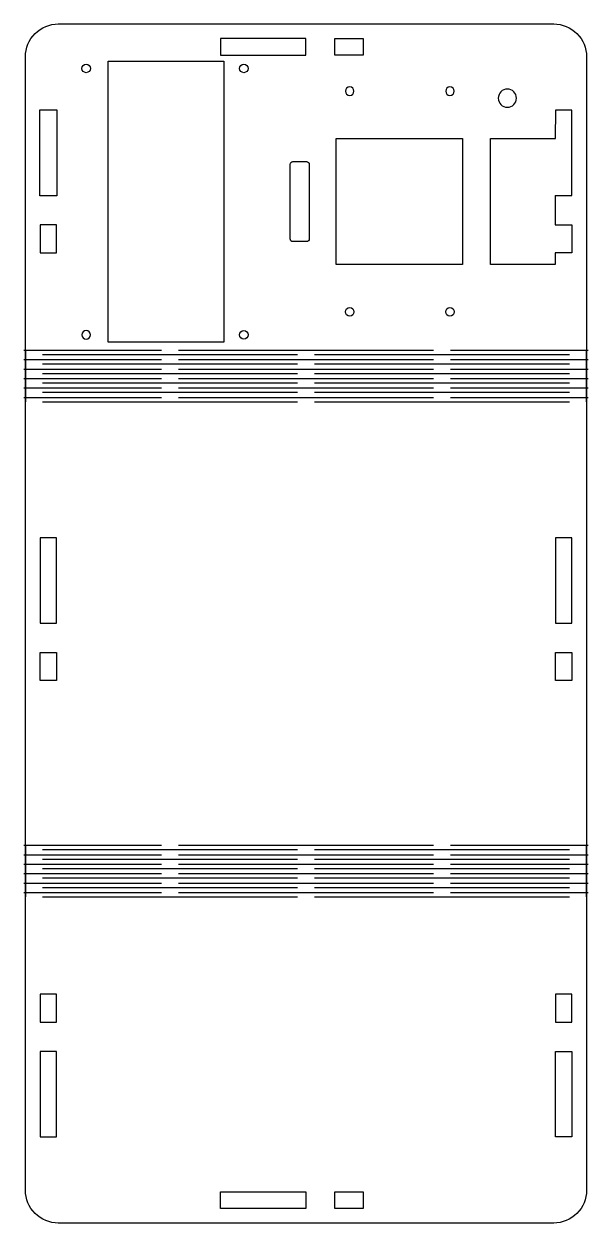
# Model space of a CAD drawing. Header units: millimetres. Extents: x 324 to 521, y -419 to 0.
import ezdxf

# ---------------------------------------------------------------- set-up
doc = ezdxf.new("R2010")
doc.units = ezdxf.units.MM
doc.layers.get('0').update_dxf_attribs({"linetype": 'CONTINUOUS'})

msp = doc.modelspace()

# ---------------------------------------------------------------- linework, layer by layer
for p, q in [((509.99, -30.1), (509.97, -39.99)), ((515.79, -30.1), (509.99, -30.1)), ((515.79, -59.9), (515.79, -30.1)), ((487.4, -40), (509.99, -39.99)), ((487.4, -84), (487.4, -40)), ((487.4, -84), (487.4, -40)), ((424.1, -49.03), (424.1, -74.97)), ((509.94, -59.9), (515.79, -59.9)), ((509.94, -59.9), (509.94, -70.09)), ((509.94, -70.09), (515.79, -70.1)), ((515.79, -70.1), (515.79, -79.9)), ((509.9, -79.89), (509.89, -84)), ((515.79, -79.9), (509.9, -79.89)), ((509.89, -84), (487.4, -84)), ((324.5, -113.89), (372.47, -113.89)), ((324.5, -117.19), (372.47, -117.19)), ((325, -113.89), (325, -131.89)), ((331, -115.39), (419.95, -115.39)), ((378.47, -113.89), (467.42, -113.89)), ((378.47, -117.19), (467.42, -117.19)), ((425.94, -115.39), (514.89, -115.39)), ((473.42, -113.89), (521.39, -113.89)), ((473.42, -117.19), (521.39, -117.19)), ((520.89, -131.89), (520.89, -113.89)), ((324.5, -120.49), (372.47, -120.49)), ((331, -118.69), (419.95, -118.69)), ((378.47, -120.49), (467.42, -120.49)), ((425.94, -118.69), (514.89, -118.69)), ((473.42, -120.49), (521.39, -120.49)), ((324.5, -123.79), (372.47, -123.79)), ((331, -121.99), (419.95, -121.99)), ((331, -125.29), (419.95, -125.29)), ((378.47, -123.79), (467.42, -123.79)), ((425.94, -121.99), (514.89, -121.99)), ((425.94, -125.29), (514.89, -125.29)), ((473.42, -123.79), (521.39, -123.79)), ((324.5, -127.09), (372.47, -127.09)), ((331, -128.59), (419.95, -128.59)), ((378.47, -127.09), (467.42, -127.09)), ((425.94, -128.59), (514.89, -128.59)), ((473.42, -127.09), (521.39, -127.09)), ((324.5, -130.39), (372.47, -130.39)), ((331, -131.89), (419.95, -131.89)), ((378.47, -130.39), (467.42, -130.39)), ((425.94, -131.89), (514.89, -131.89)), ((473.42, -130.39), (521.39, -130.39)), ((324.5, -286.77), (372.47, -286.77)), ((325, -286.77), (325, -304.77)), ((331, -288.27), (419.95, -288.27)), ((378.47, -286.77), (467.42, -286.77)), ((425.94, -288.27), (514.89, -288.27)), ((473.42, -286.77), (521.39, -286.77)), ((520.89, -304.77), (520.89, -286.77)), ((324.5, -290.07), (372.47, -290.07)), ((331, -291.57), (419.95, -291.57)), ((378.47, -290.07), (467.42, -290.07)), ((425.94, -291.57), (514.89, -291.57)), ((473.42, -290.07), (521.39, -290.07)), ((324.5, -293.37), (372.47, -293.37)), ((324.5, -296.67), (372.47, -296.67)), ((331, -294.87), (419.95, -294.87)), ((378.47, -293.37), (467.42, -293.37)), ((378.47, -296.67), (467.42, -296.67)), ((425.94, -294.87), (514.89, -294.87)), ((473.42, -293.37), (521.39, -293.37)), ((473.42, -296.67), (521.39, -296.67)), ((324.5, -299.97), (372.47, -299.97)), ((331, -298.17), (419.95, -298.17)), ((378.47, -299.97), (467.42, -299.97)), ((425.94, -298.17), (514.89, -298.17)), ((473.42, -299.97), (521.39, -299.97)), ((324.5, -303.27), (372.47, -303.27)), ((331, -301.47), (419.95, -301.47)), ((331, -304.77), (419.95, -304.77)), ((378.47, -303.27), (467.42, -303.27)), ((425.94, -301.47), (514.89, -301.47)), ((425.94, -304.77), (514.89, -304.77)), ((473.42, -303.27), (521.39, -303.27))]:
    msp.add_line(p, q)
for points in [[(509.43, -418.66), (336.46, -418.66, -0.414214), (325, -407.2), (325, -11.46, -0.414214), (336.46, 0), (509.43, 0, -0.414214), (520.89, -11.46), (520.89, -407.2, -0.414214)], [(418.4, -48.03), (423.1, -48.03, -0.414214), (424.1, -49.03), (424.1, -74.97, -0.414214), (423.1, -75.97), (418.4, -75.97, -0.414214), (417.4, -74.97), (417.4, -49.03, -0.414214)]]:
    msp.add_lwpolyline(points, format="xyb", close=True)
for points in [[(422.85, -10.9), (422.85, -5.1), (393.05, -5.1), (393.05, -10.9)], [(442.85, -10.9), (433.05, -10.9), (433.05, -5.1), (442.85, -5.1)], [(394.27, -111.05), (353.87, -111.05), (353.87, -12.95), (394.27, -12.95)], [(336, -60), (330, -60), (330, -30), (336, -30)], [(433.52, -84), (433.52, -40), (477.52, -40), (477.52, -84)], [(330.1, -79.9), (335.9, -79.9), (335.9, -70.1), (330.1, -70.1)], [(335.9, -179.43), (330.1, -179.43), (330.1, -209.23), (335.9, -209.23)], [(515.79, -209.23), (515.79, -179.43), (509.99, -179.43), (509.99, -209.23)], [(335.9, -219.43), (335.9, -229.23), (330.1, -229.23), (330.1, -219.43)], [(515.79, -219.43), (515.79, -229.23), (509.99, -229.23), (509.99, -219.43)], [(330.1, -338.76), (330.1, -348.56), (335.9, -348.56), (335.9, -338.76)], [(509.99, -348.56), (515.79, -348.56), (515.79, -338.76), (509.99, -338.76)], [(335.9, -388.56), (335.9, -358.76), (330.1, -358.76), (330.1, -388.56)], [(515.79, -358.76), (515.79, -388.56), (509.99, -388.56), (509.99, -358.76)], [(393.05, -413.56), (393.05, -407.76), (422.85, -407.76), (422.85, -413.56)], [(442.85, -407.76), (442.85, -413.56), (433.05, -413.56), (433.05, -407.76)]]:
    msp.add_lwpolyline(points, close=True)
for centre in [(346.22, -15.5), (401.22, -15.5), (438.2, -100.5), (473.2, -100.5), (401.22, -108.5)]:
    msp.add_circle(centre, 1.5)
at = {"extrusion": (-2.81416e-32, 7.48885e-48, -1)}
for centre, radius in [((-438.2, -23.5), 1.5), ((-473.2, -23.5), 1.5), ((-493.25, -25.91), 3.17), ((-346.22, -108.5), 1.5)]:
    msp.add_circle(centre, radius, dxfattribs=at)

doc.saveas('drawing.dxf')
